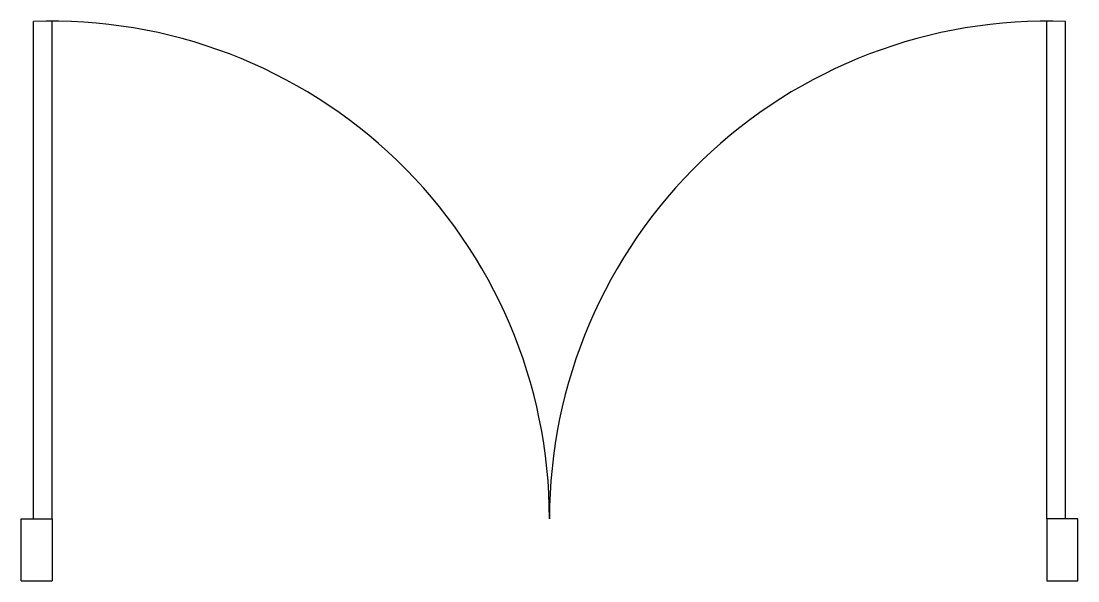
# Model space of a CAD drawing. Header units: millimetres. Extents: x 246 to 416, y 921 to 1011.
import ezdxf

# ---------------------------------------------------------------- set-up
doc = ezdxf.new("R2010")
doc.units = ezdxf.units.MM

msp = doc.modelspace()

# ---------------------------------------------------------------- linework, layer by layer
for p, q in [((248.12, 931.24), (248.12, 1011.24)), ((251.12, 931.24), (251.12, 1011.24)), ((411.12, 931.24), (411.12, 1011.24)), ((414.12, 931.24), (414.12, 1011.24)), ((246.12, 921.24), (246.12, 931.24)), ((246.12, 931.24), (251.12, 931.24)), ((251.12, 931.24), (251.12, 921.24)), ((416.12, 931.24), (411.12, 931.24)), ((411.12, 931.24), (411.12, 921.24)), ((416.12, 921.24), (416.12, 931.24)), ((246.12, 921.24), (251.12, 921.24)), ((411.12, 921.24), (416.12, 921.24))]:
    msp.add_line(p, q)
for centre, start, end in [((251.03, 931.2), 0.0267, 92.0821), ((411.21, 931.2), 87.9179, 179.9733)]:
    msp.add_arc(centre, 80.09, start, end)

doc.saveas('drawing.dxf')
